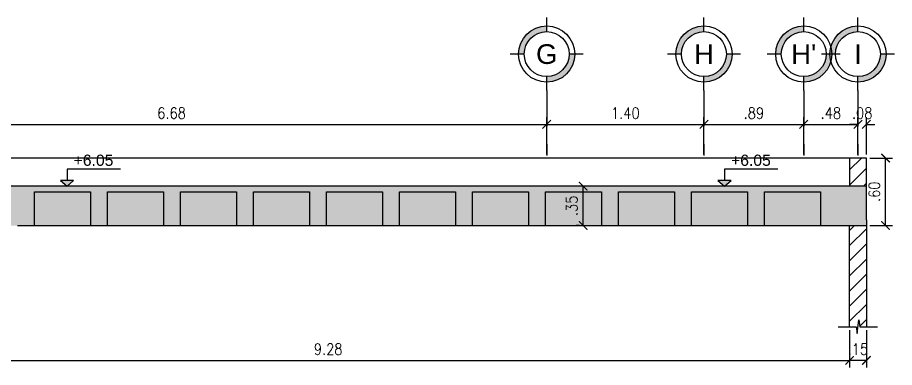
# Model space of a CAD drawing. Header units: millimetres. Extents: x -7.7 to 39.8, y -25.2 to 13.5.
# Drawn here: x 7.71 to 15.51, y -5.91 to -2.79 of the extents above; entities that cross this region are included whole.
import ezdxf
from ezdxf.enums import TextEntityAlignment as Align

# ---------------------------------------------------------------- set-up
doc = ezdxf.new("R2010")
doc.units = ezdxf.units.MM
doc.header["$LTSCALE"] = 0.05
doc.linetypes.add('DASHDOT2', pattern=[12.7, 6.35, -3.175, 0, -3.175])
for name, color, linetype in [('ACHURADO', 1, 'Continuous'), ('ACOTADO', 2, 'Continuous'), ('CANT_VIS', 3, 'Continuous'), ('CONT_CORTE', 4, 'Continuous'), ('EJES', 1, 'DASHDOT2'), ('TXT_IND', 2, 'Continuous')]:
    doc.layers.add(name, color=color, linetype=linetype)
doc.styles.add('ACOTAMIENTOS', font='romans.shx', dxfattribs={"width": 0.85})
doc.styles.add('ARIAL', font='arial.ttf')
doc.styles.get("Standard").update_dxf_attribs({"font": 'romans.shx'})
doc.dimstyles.new('ACOTA_50', dxfattribs={"dimscale": 0.05, "dimtxt": 2, "dimasz": 1.5, "dimexe": 1.25, "dimexo": 0.625, "dimgap": 1, "dimtad": 1, "dimzin": 4, "dimdsep": 46, "dimtxsty": 'ACOTAMIENTOS', "dimblk1": 'ARCHTICK', "dimblk2": 'ARCHTICK', "dimsah": 1, "dimcen": 1.5, "dimclrd": 1, "dimclre": 1, "dimclrt": 256, "dimadec": 0, "dimazin": 0, "dimtfac": 1, "dimtofl": 0, "dimtmove": 2, "dimatfit": 3, "dimfxl": 0, "dimtolj": 1, "dimtzin": 0, "dimarcsym": 0})

# ---------------------------------------------------------------- blocks, each defined once
blk = doc.blocks.new('EJE')
at = {"layer": 'EJES', "linetype": 'Continuous'}
for points in [[(-0.25, 0), (-0.2, 0, -0.414214), (0, 0.2), (0, 0.25, 0.414214)], [(0.25, 0), (0.2, 0, -0.414214), (0, -0.2), (0, -0.25, 0.414214)]]:
    blk.add_hatch(color=256, dxfattribs=at).paths.add_polyline_path(points)
at = {"layer": 'EJES', "color": 1, "linetype": 'Continuous'}
for p, q in [((0, 0.2), (0, 0.325)), ((-0.2, 0), (-0.325, 0)), ((0.325, 0), (0.2, 0)), ((0, -0.325), (0, -0.2))]:
    blk.add_line(p, q, dxfattribs=at)
at = {"layer": 'EJES', "color": 3, "linetype": 'Continuous'}
for radius in [0.25, 0.2]:
    blk.add_circle((0, 0), radius, dxfattribs=at)
at = {"layer": 'EJES', "color": 4, "linetype": 'Continuous', "style": 'ARIAL'}
blk.add_attdef('EJE', text='', height=0.175, dxfattribs=at).set_placement((0, 0), align=Align.MIDDLE_CENTER)
blk = doc.blocks.new('_ARCHTICK')
at = {"color": 0, "linetype": 'ByBlock', "const_width": 0.15}
blk.add_lwpolyline([(-0.5, -0.5), (0.5, 0.5)], dxfattribs=at)
blk = doc.blocks.new('*D38')
at = {"layer": 'ACOTADO', "color": 1, "lineweight": -2}
for p, q in [((5.7381, -4.0122), (5.7381, -3.6809)), ((5.7381, -3.7434), (12.4179, -3.7434)), ((12.4179, -4.0122), (12.4179, -3.6809))]:
    blk.add_line(p, q, dxfattribs=at)
at = {"layer": 'DEFPOINTS', "color": 0}
for p in [(12.4179, -3.7434), (5.7381, -4.0434), (12.4179, -4.0434)]:
    blk.add_point(p, dxfattribs=at)
at = {"layer": 'ACOTADO', "color": 1, "lineweight": -2, "xscale": 0.07500000000000001, "yscale": 0.07500000000000001, "zscale": 0.07500000000000001, "rotation": 180}
blk.add_blockref('_ARCHTICK', (5.7381, -3.7434), dxfattribs=at)
at = {"layer": 'ACOTADO', "color": 1, "lineweight": -2, "xscale": 0.07500000000000001, "yscale": 0.07500000000000001, "zscale": 0.07500000000000001}
blk.add_blockref('_ARCHTICK', (12.4179, -3.7434), dxfattribs=at)
at = {"layer": 'ACOTADO', "insert": (9.078, -3.6434), "char_height": 0.1, "attachment_point": 5, "style": 'ACOTAMIENTOS'}
blk.add_mtext('\\A1;6.68', dxfattribs=at)
blk = doc.blocks.new('*D39')
at = {"layer": 'ACOTADO', "color": 1, "lineweight": -2}
for p, q in [((12.4179, -4.0122), (12.4179, -3.6809)), ((12.4179, -3.7434), (13.8179, -3.7434)), ((13.8179, -4.0122), (13.8179, -3.6809))]:
    blk.add_line(p, q, dxfattribs=at)
at = {"layer": 'DEFPOINTS', "color": 0}
for p in [(13.8179, -3.7434), (12.4179, -4.0434), (13.8179, -4.0434)]:
    blk.add_point(p, dxfattribs=at)
at = {"layer": 'ACOTADO', "color": 1, "lineweight": -2, "xscale": 0.07500000000000001, "yscale": 0.07500000000000001, "zscale": 0.07500000000000001, "rotation": 180}
blk.add_blockref('_ARCHTICK', (12.4179, -3.7434), dxfattribs=at)
at = {"layer": 'ACOTADO', "color": 1, "lineweight": -2, "xscale": 0.07500000000000001, "yscale": 0.07500000000000001, "zscale": 0.07500000000000001}
blk.add_blockref('_ARCHTICK', (13.8179, -3.7434), dxfattribs=at)
at = {"layer": 'ACOTADO', "insert": (13.1179, -3.6434), "char_height": 0.1, "attachment_point": 5, "style": 'ACOTAMIENTOS'}
blk.add_mtext('\\A1;1.40', dxfattribs=at)
blk = doc.blocks.new('*D40')
at = {"layer": 'ACOTADO', "color": 1, "lineweight": -2}
for p, q in [((13.8179, -4.0122), (13.8179, -3.6809)), ((13.8179, -3.7434), (14.7065, -3.7434)), ((14.7065, -4.0122), (14.7065, -3.6809))]:
    blk.add_line(p, q, dxfattribs=at)
at = {"layer": 'DEFPOINTS', "color": 0}
for p in [(14.7065, -3.7434), (13.8179, -4.0434), (14.7065, -4.0434)]:
    blk.add_point(p, dxfattribs=at)
at = {"layer": 'ACOTADO', "color": 1, "lineweight": -2, "xscale": 0.07500000000000001, "yscale": 0.07500000000000001, "zscale": 0.07500000000000001, "rotation": 180}
blk.add_blockref('_ARCHTICK', (13.8179, -3.7434), dxfattribs=at)
at = {"layer": 'ACOTADO', "color": 1, "lineweight": -2, "xscale": 0.07500000000000001, "yscale": 0.07500000000000001, "zscale": 0.07500000000000001}
blk.add_blockref('_ARCHTICK', (14.7065, -3.7434), dxfattribs=at)
at = {"layer": 'ACOTADO', "insert": (14.2622, -3.6434), "char_height": 0.1, "attachment_point": 5, "style": 'ACOTAMIENTOS'}
blk.add_mtext('\\A1;.89', dxfattribs=at)
blk = doc.blocks.new('*D41')
at = {"layer": 'ACOTADO', "color": 1, "lineweight": -2}
for p, q in [((14.7065, -4.0122), (14.7065, -3.6809)), ((14.7065, -3.7434), (15.1891, -3.7434)), ((15.1891, -4.0122), (15.1891, -3.6809))]:
    blk.add_line(p, q, dxfattribs=at)
at = {"layer": 'DEFPOINTS', "color": 0}
for p in [(15.1891, -3.7434), (14.7065, -4.0434), (15.1891, -4.0434)]:
    blk.add_point(p, dxfattribs=at)
at = {"layer": 'ACOTADO', "color": 1, "lineweight": -2, "xscale": 0.07500000000000001, "yscale": 0.07500000000000001, "zscale": 0.07500000000000001, "rotation": 180}
blk.add_blockref('_ARCHTICK', (14.7065, -3.7434), dxfattribs=at)
at = {"layer": 'ACOTADO', "color": 1, "lineweight": -2, "xscale": 0.07500000000000001, "yscale": 0.07500000000000001, "zscale": 0.07500000000000001}
blk.add_blockref('_ARCHTICK', (15.1891, -3.7434), dxfattribs=at)
at = {"layer": 'ACOTADO', "insert": (14.9478, -3.6434), "char_height": 0.1, "attachment_point": 5, "style": 'ACOTAMIENTOS'}
blk.add_mtext('\\A1;.48', dxfattribs=at)
blk = doc.blocks.new('*D42')
at = {"layer": 'ACOTADO', "color": 1, "lineweight": -2}
for p, q in [((15.1891, -3.7434), (15.1141, -3.7434)), ((15.1891, -4.0122), (15.1891, -3.6809)), ((15.2641, -4.0122), (15.2641, -3.6809)), ((15.2641, -3.7434), (15.3391, -3.7434))]:
    blk.add_line(p, q, dxfattribs=at)
at = {"layer": 'DEFPOINTS', "color": 0}
for p in [(15.2641, -3.7434), (15.1891, -4.0434), (15.2641, -4.0434)]:
    blk.add_point(p, dxfattribs=at)
at = {"layer": 'ACOTADO', "color": 1, "lineweight": -2, "xscale": 0.07500000000000001, "yscale": 0.07500000000000001, "zscale": 0.07500000000000001}
blk.add_blockref('_ARCHTICK', (15.1891, -3.7434), dxfattribs=at)
at = {"layer": 'ACOTADO', "color": 1, "lineweight": -2, "xscale": 0.07500000000000001, "yscale": 0.07500000000000001, "zscale": 0.07500000000000001, "rotation": 180}
blk.add_blockref('_ARCHTICK', (15.2641, -3.7434), dxfattribs=at)
at = {"layer": 'ACOTADO', "insert": (15.2266, -3.6434), "char_height": 0.1, "attachment_point": 5, "style": 'ACOTAMIENTOS'}
blk.add_mtext('\\A1;.08', dxfattribs=at)
blk = doc.blocks.new('*D182')
at = {"layer": 'ACOTADO', "color": 1, "lineweight": -2}
for p, q in [((15.1141, -5.5748), (15.1141, -5.906)), ((15.2641, -5.5748), (15.2641, -5.906)), ((15.2641, -5.8435), (15.1141, -5.8435))]:
    blk.add_line(p, q, dxfattribs=at)
at = {"layer": 'DEFPOINTS', "color": 0}
for p in [(15.1141, -5.5435), (15.2641, -5.5435), (15.1141, -5.8435)]:
    blk.add_point(p, dxfattribs=at)
at = {"layer": 'ACOTADO', "color": 1, "lineweight": -2, "xscale": 0.07500000000000001, "yscale": 0.07500000000000001, "zscale": 0.07500000000000001, "rotation": 180}
blk.add_blockref('_ARCHTICK', (15.1141, -5.8435), dxfattribs=at)
at = {"layer": 'ACOTADO', "color": 1, "lineweight": -2, "xscale": 0.07500000000000001, "yscale": 0.07500000000000001, "zscale": 0.07500000000000001}
blk.add_blockref('_ARCHTICK', (15.2641, -5.8435), dxfattribs=at)
at = {"layer": 'ACOTADO', "insert": (15.1891, -5.7435), "char_height": 0.1, "attachment_point": 5, "style": 'ACOTAMIENTOS'}
blk.add_mtext('\\A1;.15', dxfattribs=at)
blk = doc.blocks.new('*D179')
at = {"layer": 'ACOTADO', "color": 1, "lineweight": -2}
for p, q in [((15.2953, -4.0435), (15.497, -4.0435)), ((15.4345, -4.6435), (15.4345, -4.0435)), ((15.2953, -4.6435), (15.497, -4.6435))]:
    blk.add_line(p, q, dxfattribs=at)
at = {"layer": 'DEFPOINTS', "color": 0}
for p in [(15.2641, -4.0435), (15.4345, -4.0435), (15.2641, -4.6435)]:
    blk.add_point(p, dxfattribs=at)
at = {"layer": 'ACOTADO', "color": 1, "lineweight": -2, "xscale": 0.07500000000000001, "yscale": 0.07500000000000001, "zscale": 0.07500000000000001}
for p, rotation in [((15.4345, -4.0435), 90), ((15.4345, -4.6435), 270)]:
    blk.add_blockref('_ARCHTICK', p, dxfattribs=dict(at, rotation=rotation))
at = {"layer": 'ACOTADO', "insert": (15.3345, -4.3435), "char_height": 0.1, "attachment_point": 5, "rotation": 90, "style": 'ACOTAMIENTOS'}
blk.add_mtext('\\A1;.60', dxfattribs=at)
blk = doc.blocks.new('Nivel-elev')
at = {"layer": 'TXT_IND'}
blk.add_hatch(color=1, dxfattribs=at).paths.add_polyline_path([(-0.0585, 0.0506), (0.0585, 0.0506), (0, 0)])
for p, q in [((0, 0), (-0.0585, 0.0506)), ((-0.0585, 0.0506), (0.0585, 0.0506)), ((0.0585, 0.0506), (0, 0))]:
    blk.add_line(p, q, dxfattribs=at)
blk.add_lwpolyline([(-0.4759, 0.1507), (0, 0.1507), (0, 0.0506)], dxfattribs=at)
blk.add_attdef('+2.85', (-0.4759, 0.1706), '', height=0.0975, dxfattribs=at)
blk = doc.blocks.new('*D185')
at = {"layer": 'ACOTADO', "color": 1, "lineweight": -2}
for p, q in [((5.8306, -5.5748), (5.8306, -5.906)), ((15.1141, -5.5748), (15.1141, -5.906)), ((5.8306, -5.8435), (15.1141, -5.8435))]:
    blk.add_line(p, q, dxfattribs=at)
at = {"layer": 'DEFPOINTS', "color": 0}
for p in [(5.8306, -5.5435), (15.1141, -5.5435), (15.1141, -5.8435)]:
    blk.add_point(p, dxfattribs=at)
at = {"layer": 'ACOTADO', "color": 1, "lineweight": -2, "xscale": 0.07500000000000001, "yscale": 0.07500000000000001, "zscale": 0.07500000000000001, "rotation": 180}
blk.add_blockref('_ARCHTICK', (5.8306, -5.8435), dxfattribs=at)
at = {"layer": 'ACOTADO', "color": 1, "lineweight": -2, "xscale": 0.07500000000000001, "yscale": 0.07500000000000001, "zscale": 0.07500000000000001}
blk.add_blockref('_ARCHTICK', (15.1141, -5.8435), dxfattribs=at)
at = {"layer": 'ACOTADO', "insert": (10.4723, -5.7435), "char_height": 0.1, "attachment_point": 5, "style": 'ACOTAMIENTOS'}
blk.add_mtext('\\A1;9.28', dxfattribs=at)
blk = doc.blocks.new('*D189')
at = {"layer": 'ACOTADO', "color": 1, "lineweight": -2}
for p, q in [((12.7106, -4.2935), (12.6794, -4.2935)), ((12.7419, -4.6435), (12.7419, -4.2935)), ((12.7106, -4.6435), (12.6794, -4.6435))]:
    blk.add_line(p, q, dxfattribs=at)
at = {"layer": 'DEFPOINTS', "color": 0}
for p in [(12.7419, -4.2935), (12.7419, -4.2935), (12.7419, -4.6435)]:
    blk.add_point(p, dxfattribs=at)
at = {"layer": 'ACOTADO', "color": 1, "lineweight": -2, "xscale": 0.07500000000000001, "yscale": 0.07500000000000001, "zscale": 0.07500000000000001}
for p, rotation in [((12.7419, -4.2935), 90), ((12.7419, -4.6435), 270)]:
    blk.add_blockref('_ARCHTICK', p, dxfattribs=dict(at, rotation=rotation))
at = {"layer": 'ACOTADO', "insert": (12.6419, -4.4685), "char_height": 0.1, "attachment_point": 5, "rotation": 90, "style": 'ACOTAMIENTOS'}
blk.add_mtext('\\A1;.35', dxfattribs=at)

msp = doc.modelspace()

# ---------------------------------------------------------------- hatches: boundary and pattern name
at = {"layer": 'ACHURADO'}
h = msp.add_hatch(dxfattribs=at)
h.set_pattern_fill('ANSI31', color=256, scale=0.03, style=0)
h.paths.add_polyline_path([(15.2641, -4.0435), (15.1141, -4.0435), (15.1141, -4.2935), (15.2641, -4.2935)])
h = msp.add_hatch(color=254, dxfattribs=at)
h.dxf.hatch_style = 1
h.paths.add_polyline_path([(15.2641, -4.2935), (5.6806, -4.2935), (5.6806, -4.6435), (5.8306, -4.6435), (6.1567, -4.6435), (6.1567, -4.3435), (6.4067, -4.3435), (6.4067, -4.6435), (6.5567, -4.6435), (6.5567, -4.3435), (7.0567, -4.3435), (7.0567, -4.6435), (7.2067, -4.6435), (7.2067, -4.3435), (7.7067, -4.3435), (7.7067, -4.6435), (7.8567, -4.6435), (7.8567, -4.3435), (8.3567, -4.3435), (8.3567, -4.6435), (8.5067, -4.6435), (8.5067, -4.3435), (9.0067, -4.3435), (9.0067, -4.6435), (9.1567, -4.6435), (9.1567, -4.3435), (9.6567, -4.3435), (9.6567, -4.6435), (9.8067, -4.6435), (9.8067, -4.3435), (10.3067, -4.3435), (10.3067, -4.6435), (10.4567, -4.6435), (10.4567, -4.3435), (10.9567, -4.3435), (10.9567, -4.6435), (11.1067, -4.6435), (11.1067, -4.3435), (11.6067, -4.3435), (11.6067, -4.6435), (11.7567, -4.6435), (11.7567, -4.3435), (12.2567, -4.3435), (12.2567, -4.6435), (12.4067, -4.6435), (12.4067, -4.3435), (12.9067, -4.3435), (12.9067, -4.6435), (13.0567, -4.6435), (13.0567, -4.3435), (13.5567, -4.3435), (13.5567, -4.6435), (13.7067, -4.6435), (13.7067, -4.3435), (14.2067, -4.3435), (14.2067, -4.6435), (14.3567, -4.6435), (14.3567, -4.3435), (14.8567, -4.3435), (14.8567, -4.6435), (15.2641, -4.6435), (15.2641, -4.5935), (15.2641, -4.5435)])
h = msp.add_hatch(dxfattribs=at)
h.set_pattern_fill('AR-SAND', color=1, scale=0.0006, angle=360, style=0)
h.paths.add_polyline_path([(14.8567, -4.3435), (14.3567, -4.3435), (14.3567, -4.6435), (14.8567, -4.6435)])
h.paths.add_polyline_path([(14.2067, -4.3435), (13.7067, -4.3435), (13.7067, -4.6435), (14.2067, -4.6435)])
h.paths.add_polyline_path([(13.5567, -4.3435), (13.0567, -4.3435), (13.0567, -4.6435), (13.5567, -4.6435)])
h.paths.add_polyline_path([(12.9067, -4.3435), (12.4067, -4.3435), (12.4067, -4.6435), (12.9067, -4.6435)])
h.paths.add_polyline_path([(12.2567, -4.3435), (11.7567, -4.3435), (11.7567, -4.6435), (12.2567, -4.6435)])
h.paths.add_polyline_path([(11.6067, -4.3435), (11.1067, -4.3435), (11.1067, -4.6435), (11.6067, -4.6435)])
h.paths.add_polyline_path([(10.9567, -4.3435), (10.4567, -4.3435), (10.4567, -4.6435), (10.9567, -4.6435)])
h.paths.add_polyline_path([(10.3067, -4.3435), (9.8067, -4.3435), (9.8067, -4.6435), (10.3067, -4.6435)])
h.paths.add_polyline_path([(9.6567, -4.3435), (9.1567, -4.3435), (9.1567, -4.6435), (9.6567, -4.6435)])
h.paths.add_polyline_path([(9.0067, -4.3435), (8.5067, -4.3435), (8.5067, -4.6435), (9.0067, -4.6435)])
h.paths.add_polyline_path([(8.3567, -4.3435), (7.8567, -4.3435), (7.8567, -4.6435), (8.3567, -4.6435)])
h.paths.add_polyline_path([(7.7067, -4.3435), (7.2067, -4.3435), (7.2067, -4.6435), (7.7067, -4.6435)])
h.paths.add_polyline_path([(7.0567, -4.3435), (6.5567, -4.3435), (6.5567, -4.6435), (7.0567, -4.6435)])
h.paths.add_polyline_path([(6.4067, -4.3435), (6.1567, -4.3435), (6.1567, -4.6435), (6.4067, -4.6435)])
h = msp.add_hatch(dxfattribs=at)
h.set_pattern_fill('ANSI31', color=256, scale=0.03, style=0)
h.paths.add_polyline_path([(15.2641, -4.6435), (15.1141, -4.6435), (15.1141, -5.5435), (15.1731, -5.5435), (15.1811, -5.6035), (15.1971, -5.4835), (15.2051, -5.5435), (15.2641, -5.5435)])

# ---------------------------------------------------------------- linework, layer by layer
at = {"layer": 'CANT_VIS'}
msp.add_line((15.1141, -4.0435), (5.8306, -4.0435), dxfattribs=at)
at = {"layer": 'CONT_CORTE'}
for p, q in [((15.2641, -4.0435), (15.1141, -4.0435)), ((15.1141, -4.0435), (15.1141, -4.2935)), ((15.2641, -4.5935), (15.2641, -4.0435)), ((15.2641, -4.2935), (5.6806, -4.2935)), ((15.2641, -4.5935), (15.2641, -4.5435)), ((14.8567, -4.6435), (15.2641, -4.6435))]:
    msp.add_line(p, q, dxfattribs=at)
at = {"layer": 'CONT_CORTE', "color": 1}
for p, q in [((7.8567, -4.6435), (8.3567, -4.6435)), ((8.5067, -4.6435), (9.0067, -4.6435)), ((9.1567, -4.6435), (9.6567, -4.6435)), ((9.8067, -4.6435), (10.3067, -4.6435)), ((10.4567, -4.6435), (10.9567, -4.6435)), ((11.1067, -4.6435), (11.6067, -4.6435)), ((11.7567, -4.6435), (12.2567, -4.6435)), ((12.4067, -4.6435), (12.9067, -4.6435)), ((13.0567, -4.6435), (13.5567, -4.6435)), ((13.7067, -4.6435), (14.2067, -4.6435)), ((14.3567, -4.6435), (14.8567, -4.6435))]:
    msp.add_line(p, q, dxfattribs=at)
at = {"layer": 'CONT_CORTE'}
for points in [[(7.7067, -4.6435), (7.8567, -4.6435), (7.8567, -4.3435), (8.3567, -4.3435), (8.3567, -4.6435)], [(8.3567, -4.6435), (8.5067, -4.6435), (8.5067, -4.3435), (9.0067, -4.3435), (9.0067, -4.6435)], [(9.0067, -4.6435), (9.1567, -4.6435), (9.1567, -4.3435), (9.6567, -4.3435), (9.6567, -4.6435)], [(9.6567, -4.6435), (9.8067, -4.6435), (9.8067, -4.3435), (10.3067, -4.3435), (10.3067, -4.6435)], [(10.3067, -4.6435), (10.4567, -4.6435), (10.4567, -4.3435), (10.9567, -4.3435), (10.9567, -4.6435)], [(10.9567, -4.6435), (11.1067, -4.6435), (11.1067, -4.3435), (11.6067, -4.3435), (11.6067, -4.6435)], [(11.6067, -4.6435), (11.7567, -4.6435), (11.7567, -4.3435), (12.2567, -4.3435), (12.2567, -4.6435)], [(12.2567, -4.6435), (12.4067, -4.6435), (12.4067, -4.3435), (12.9067, -4.3435), (12.9067, -4.6435)], [(12.9067, -4.6435), (13.0567, -4.6435), (13.0567, -4.3435), (13.5567, -4.3435), (13.5567, -4.6435)], [(13.5567, -4.6435), (13.7067, -4.6435), (13.7067, -4.3435), (14.2067, -4.3435), (14.2067, -4.6435)], [(14.2067, -4.6435), (14.3567, -4.6435), (14.3567, -4.3435), (14.8567, -4.3435), (14.8567, -4.6435)], [(15.2641, -4.5935), (15.2641, -5.5435)], [(15.1141, -5.5435), (15.1141, -4.6435)]]:
    msp.add_lwpolyline(points, dxfattribs=at)
at = {"layer": 'CONT_CORTE', "color": 1}
msp.add_lwpolyline([(15.0141, -5.5435), (15.1731, -5.5435), (15.1811, -5.6035), (15.1971, -5.4835), (15.2051, -5.5435), (15.3641, -5.5435)], dxfattribs=at)
at = {"layer": 'EJES'}
for p, q in [((12.4179, -3.4434), (12.4179, -4.0434)), ((13.8179, -3.4434), (13.8179, -4.0434)), ((14.7065, -3.4434), (14.7065, -4.0434)), ((15.1891, -3.4434), (15.1891, -4.0434))]:
    msp.add_line(p, q, dxfattribs=at)

# ---------------------------------------------------------------- block references
for p, values in [((12.4179, -3.1184), {'EJE': 'G'}), ((13.8179, -3.1184), {'EJE': 'H'}), ((14.7065, -3.1184), {'EJE': "H'"}), ((15.1891, -3.1184), {'EJE': 'I'})]:
    msp.add_blockref('EJE', p, dxfattribs=at).add_auto_attribs(values)
at = {"layer": 'TXT_IND'}
ref = msp.add_blockref('Nivel-elev', (8.1475, -4.2935), dxfattribs=dict(at, xscale=-1))
ref.add_attrib('+2.85', '+6.05', dxfattribs={"height": 0.1, "style": 'ARIAL'}).set_placement((8.3833, -4.1428), align=Align.BOTTOM_CENTER)
ref = msp.add_blockref('Nivel-elev', (14.0006, -4.2935), dxfattribs=dict(at, xscale=-1))
ref.add_attrib('+2.85', '+6.05', dxfattribs={"height": 0.1, "style": 'ARIAL'}).set_placement((14.2363, -4.1428), align=Align.BOTTOM_CENTER)

# ---------------------------------------------------------------- dimensions: what is measured, and where the dimension line sits
at = {"layer": 'ACOTADO'}
for base, p1, p2, picture, middle in [((12.4179, -3.7434), (5.7381, -4.0434), (12.4179, -4.0434), '*D38', (9.078, -3.6434)), ((13.8179, -3.7434), (12.4179, -4.0434), (13.8179, -4.0434), '*D39', (13.1179, -3.6434)), ((14.7065, -3.7434), (13.8179, -4.0434), (14.7065, -4.0434), '*D40', (14.2622, -3.6434)), ((15.1891, -3.7434), (14.7065, -4.0434), (15.1891, -4.0434), '*D41', (14.9478, -3.6434))]:
    dim = msp.add_linear_dim(base=base, p1=p1, p2=p2, dimstyle='ACOTA_50', dxfattribs=at)
    dim.commit()
    dim.dimension.update_dxf_attribs({"geometry": picture, "text_midpoint": middle})
dim = msp.add_linear_dim(base=(15.2640942999, -3.7434186415), p1=(15.1890942999, -4.0434186415), p2=(15.2640942999, -4.0434186415), dimstyle='ACOTA_50', dxfattribs=at)
dim.commit()
dim.dimension.update_dxf_attribs({"geometry": '*D42', "text_midpoint": (15.2265942999, -3.6434186415), "dimtype": 160})
for base, p1, p2, angle, picture, middle in [((15.4345, -4.0435), (15.2641, -4.6435), (15.2641, -4.0435), 90, '*D179', (15.3345, -4.3435)), ((15.1141, -5.8435), (5.8306, -5.5435), (15.1141, -5.5435), 180, '*D185', (10.4723, -5.7435))]:
    dim = msp.add_linear_dim(base=base, p1=p1, p2=p2, angle=angle, dimstyle='ACOTA_50', dxfattribs=at)
    dim.commit()
    dim.dimension.update_dxf_attribs({"geometry": picture, "text_midpoint": middle})
dim = msp.add_aligned_dim(p1=(12.7419, -4.6435), p2=(12.7419, -4.2935), distance=0, dimstyle='ACOTA_50', dxfattribs=at)
dim.commit()
dim.dimension.update_dxf_attribs({"geometry": '*D189', "text_midpoint": (12.6419, -4.4685)})
dim = msp.add_linear_dim(base=(15.1141, -5.8435), p1=(15.2641, -5.5435), p2=(15.1141, -5.5435), angle=180, dimstyle='ACOTA_50', dxfattribs=at)
dim.commit()
dim.dimension.update_dxf_attribs({"geometry": '*D182', "text_midpoint": (15.1891, -5.7435), "dimtype": 160})

doc.saveas('drawing.dxf')
